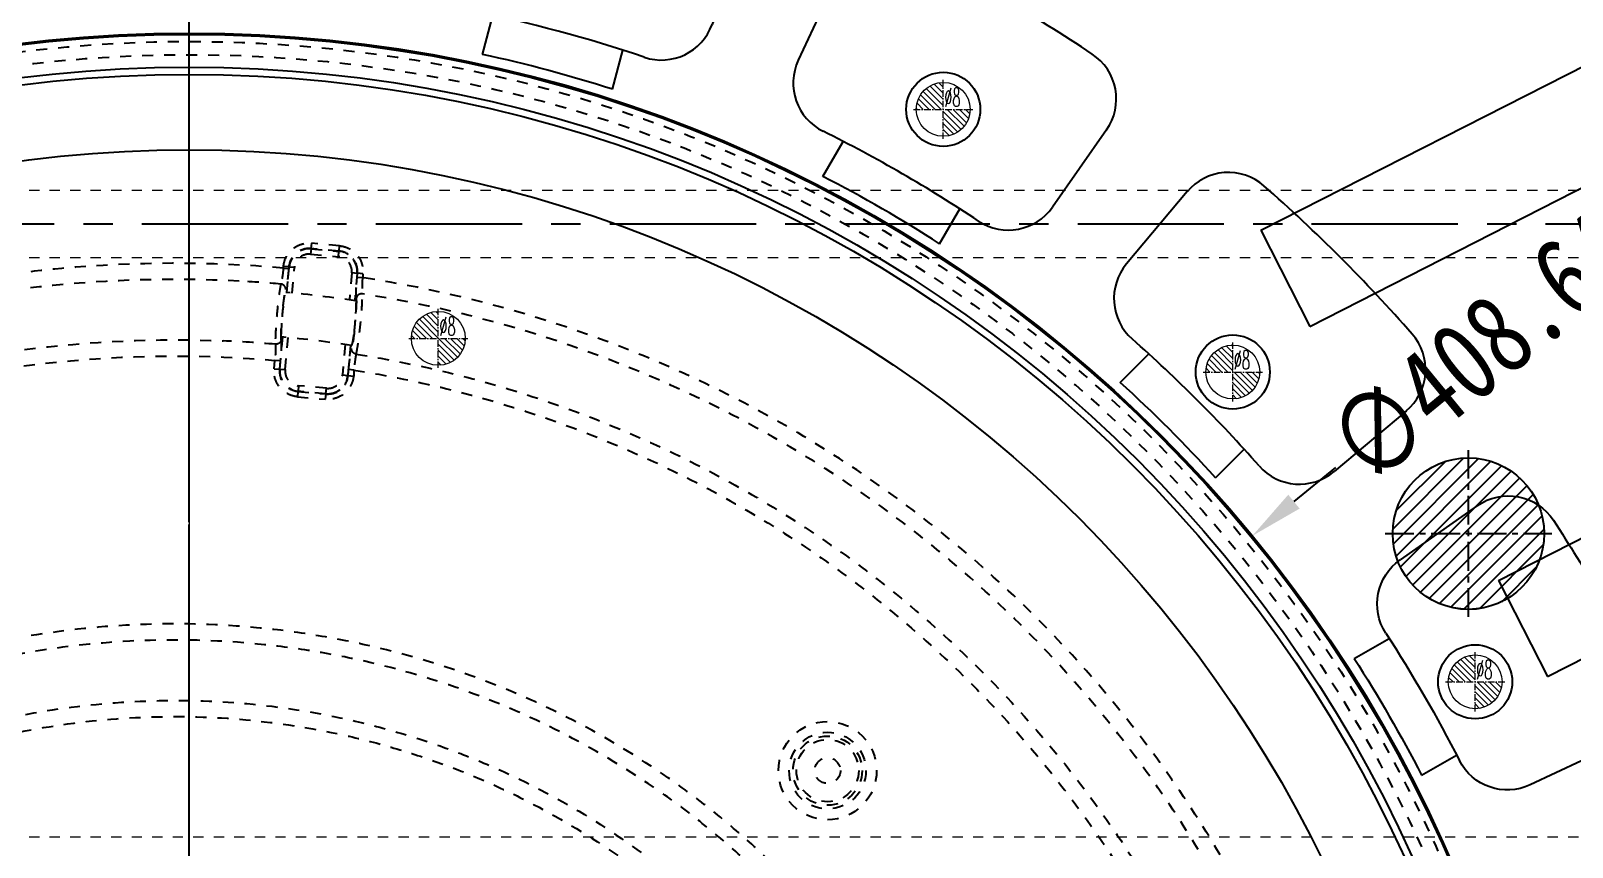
# Model space of a CAD drawing. Header units: millimetres. Extents: x 2673 to 5721, y -10743 to 3474.
# Drawn here: x 3782.6 to 4011.6, y 130.1 to 251.3 of the extents above; entities that cross this region are included whole.
import ezdxf

# ---------------------------------------------------------------- set-up
doc = ezdxf.new("R2010")
doc.units = ezdxf.units.MM
doc.header["$LTSCALE"] = 16.335
doc.header["$PDMODE"] = 3
doc.header["$PDSIZE"] = 0.3125
doc.linetypes.add('CENTER', pattern=[0.6, 0.375, -0.075, 0.075, -0.075])
doc.linetypes.add('HIDDEN', pattern=[0.2, 0.1, -0.1])
doc.layers.get('0').update_dxf_attribs({"linetype": 'CONTINUOUS'})
doc.layers.get('Defpoints').update_dxf_attribs({"linetype": 'CONTINUOUS'})
for name, color, linetype, lineweight in [('cool', 153, 'HIDDEN', 9), ('epin', 13, 'CONTINUOUS', 9), ('moldbase', 7, 'CONTINUOUS', 20)]:
    doc.layers.add(name, color=color, linetype=linetype, lineweight=lineweight)
doc.layers.add('DEFAULT_2', color=8, linetype='HIDDEN')
doc.styles.get("Standard").update_dxf_attribs({"font": 'txt', "width": 0.8})
doc.styles.add('TXT05', font='txt.shx', dxfattribs={"width": 0.5, "bigfont": 'gbcbig.shx'})
doc.dimstyles.get("Standard").update_dxf_attribs({"dimtxt": 0.15625, "dimasz": 0.1875, "dimexe": 0.125, "dimexo": 0.0625, "dimtad": 0, "dimtih": 1, "dimtoh": 1, "dimdsep": 46, "dimtxsty": 'Standard', "dimcen": 0.09, "dimadec": 0, "dimazin": 0, "dimtp": 0.01, "dimtm": 0.01, "dimtfac": 1, "dimtofl": 0, "dimtmove": 0, "dimatfit": 3, "dimfxl": 0, "dimtolj": 1, "dimarcsym": 0})

# ---------------------------------------------------------------- blocks, each defined once
blk = doc.blocks.new('*D84')
at = {"color": 4, "lineweight": -2}
blk.add_line((3976.43, 186.47), (3970.25, 181.4), dxfattribs=at)
at = {"color": 4}
blk.add_solid([(3969.41, 182.43), (3971.1, 180.37), (3964.07, 176.32)], dxfattribs=at)
at = {"layer": 'Defpoints', "color": 0}
for p in [(3964.07, 176.32), (3648.27, -83.02)]:
    blk.add_point(p, dxfattribs=at)
at = {"color": 6, "insert": (3998.07, 204.24), "char_height": 12, "attachment_point": 5, "rotation": 39.3934}
blk.add_mtext('\\A1;∅408.64', dxfattribs=at)
blk = doc.blocks.new('02')
for p, q in [((3783.15, 274.29), (3784.37, 260.34)), ((3829.19, 274.29), (3827.97, 260.34))]:
    blk.add_line(p, q)
at = {"color": 7, "linetype": 'Continuous'}
for p, q in [((3796.17, 247.22), (3796.17, 253.23)), ((3816.17, 247.22), (3816.17, 253.23))]:
    blk.add_line(p, q, dxfattribs=at)
for centre, start, end in [((3791.12, 274.98), 93.6902, 185), ((3821.22, 274.98), 355, 86.3098), ((3792.34, 261.03), 185, 273.6068), ((3820, 261.03), 266.3932, 355)]:
    blk.add_arc(centre, 8, start, end)
for radius, start, end in [(241.82, 86.3098, 93.6902), (211.82, 86.3932, 93.6068), (205.82, 87.2151, 92.7849)]:
    blk.add_arc((3806.17, 41.65), radius, start, end, dxfattribs=at)
blk = doc.blocks.new('03')
for p, q in [((3591.12, 133.1), (3604.02, 127.63)), ((3578.44, 94.07), (3592.09, 90.92))]:
    blk.add_line(p, q)
at = {"color": 7, "linetype": 'Continuous'}
for p, q in [((3613.75, 114.69), (3608.04, 116.54)), ((3607.57, 95.67), (3601.86, 97.52))]:
    blk.add_line(p, q, dxfattribs=at)
for centre, start, end in [((3588, 125.74), 67, 158.9226), ((3600.89, 120.26), 339.0451, 67), ((3580.24, 101.86), 165.0774, 257), ((3593.89, 98.71), 257, 344.9549)]:
    blk.add_arc(centre, 8, start, end)
for radius, start, end in [(241.82, 158.9226, 165.0774), (211.82, 159.0451, 164.9549), (205.82, 159.2151, 164.7849)]:
    blk.add_arc((3806.17, 41.65), radius, start, end, dxfattribs=at)
blk = doc.blocks.new('epin_ejp_8')
at = {"layer": 'epin', "ltscale": 0.5}
h = blk.add_hatch(dxfattribs=at)
h.set_pattern_fill('_ANSI31', color=123, scale=0.2, angle=90, style=0)
h.set_pattern_definition([(135, (-3069.6252, 813.4417), (-0.4490128, -0.4490128), [])])
h.paths.add_polyline_path([(0, 4, 0.414214), (-4, 0), (0, 0)])
h.paths.add_polyline_path([(4, 0), (0, 0), (0, -4, 0.414214)])
at = {"layer": 'epin', "color": 1, "linetype": 'CENTER', "ltscale": 0.16}
for p, q in [((0, -4.4), (0, 4.4)), ((-4.4, 0), (4.4, 0))]:
    blk.add_line(p, q, dxfattribs=at)
at = {"layer": 'epin', "ltscale": 0.5}
blk.add_circle((0, 0), 4, dxfattribs=at)
at = {"layer": 'epin', "color": 6, "ltscale": 0.5, "style": 'TXT05', "width": 0.5}
blk.add_text('%%c8', height=2.8, dxfattribs=at).set_placement((0.16, 0.4))
blk = doc.blocks.new('1')
at = {"color": 1, "linetype": 'CENTER', "ltscale": 3.545271}
blk.add_line((3521.17, -188.35), (4091.17, -188.35), dxfattribs=at)
at = {"layer": 'cool', "ltscale": 0.932966}
for p, q in [((3535.5, -183.35), (4076.84, -183.35)), ((3535.5, -193.35), (4076.84, -193.35))]:
    blk.add_line(p, q, dxfattribs=at)
blk = doc.blocks.new('05')
for p in [(0, 411), (0, 315)]:
    blk.add_blockref('1', p)
at = {"layer": 'epin'}
for p in [(3918.17, 239.65), (3961.17, 200.65), (3997.17, 154.65)]:
    blk.add_blockref('epin_ejp_8', p, dxfattribs=at)
blk = doc.blocks.new('7')
at = {"layer": 'epin'}
blk.add_blockref('epin_ejp_8', (37, 2251.41), dxfattribs=at)
blk = doc.blocks.new('8')
h = blk.add_hatch()
h.set_pattern_fill('ANSI31', color=256, scale=0.5, style=0)
h.paths.add_polyline_path([(-872.13, 8735.71, 1), (-849.63, 8735.71, 1)])
at = {"color": 1, "linetype": 'CENTER', "ltscale": 0.699725}
for p, q in [((-860.88, 8723.33), (-860.88, 8748.08)), ((-873.25, 8735.71), (-848.5, 8735.71))]:
    blk.add_line(p, q, dxfattribs=at)
blk.add_circle((-860.88, 8735.71), 11.25)

msp = doc.modelspace()

# ---------------------------------------------------------------- linework, layer by layer
at = {"color": 1, "linetype": 'CENTER', "ltscale": 3.545271}
msp.add_line((3806.172, -273.35), (3806.172, 326.65), dxfattribs=at)
at = {"color": 1, "linetype": 'CENTER', "ltscale": 12.63858}
msp.add_line((3806.172, -178.099), (3806.172, 271.4), dxfattribs=at)
for p, q in [((3965.36, 221.687), (4016.992, 247.981)), ((3972.621, 207.429), (4022.542, 232.852)), ((3965.36, 221.687), (3972.621, 207.429)), ((4000.635, 169.685), (4052.267, 195.979)), ((4007.896, 155.428), (4057.817, 180.85)), ((4000.635, 169.685), (4007.896, 155.428))]:
    msp.add_line(p, q)
at = {"color": 7, "linetype": 'Continuous'}
for radius in [204.318, 204.112, 199.261, 198.191, 186.993]:
    msp.add_circle((3806.172, 46.65), radius, dxfattribs=at)
for centre, radius in [((3918.172, 239.65), 5.5), ((3961.172, 200.65), 5.5), ((3996.172, 176.65), 11.25), ((3997.172, 154.65), 5.5)]:
    msp.add_circle(centre, radius)
at = {"layer": 'DEFAULT_2', "color": 8, "linetype": 'HIDDEN'}
for p, q in [((3824.319, 219.779), (3824.246, 218.98)), ((3828.515, 219.395), (3824.319, 219.779)), ((3824.279, 218.94), (3824.205, 218.141)), ((3824.205, 218.141), (3828.33, 217.764)), ((3824.246, 218.98), (3824.279, 218.94)), ((3828.442, 218.596), (3824.246, 218.98)), ((3824.279, 218.94), (3828.403, 218.563)), ((3828.33, 217.764), (3828.403, 218.563)), ((3828.403, 218.563), (3828.442, 218.596)), ((3828.442, 218.596), (3828.515, 219.395)), ((3820.154, 216.086), (3820.953, 216.013)), ((3820.165, 216.085), (3820.165, 216.286)), ((3820.975, 216.257), (3820.176, 216.33)), ((3820.664, 212.455), (3821.008, 216.218)), ((3820.975, 216.257), (3820.953, 216.012)), ((3821.008, 216.218), (3820.975, 216.257)), ((3821.807, 216.145), (3821.008, 216.218)), ((3821.463, 212.379), (3821.807, 216.145)), ((3830.326, 215.366), (3829.959, 211.35)), ((3831.125, 215.293), (3830.326, 215.366)), ((3831.125, 215.293), (3830.754, 211.232)), ((3831.111, 214.74), (3831.164, 215.325)), ((3831.164, 215.325), (3831.125, 215.293)), ((3831.963, 215.252), (3831.164, 215.325)), ((3831.95, 215.252), (3831.937, 214.661)), ((3831.111, 214.74), (3831.91, 214.667)), ((3820.664, 212.455), (3820.522, 212.468)), ((3830.894, 211.211), (3830.754, 211.232)), ((3819.623, 201.079), (3820.059, 205.842)), ((3819.918, 205.855), (3820.059, 205.842)), ((3820.422, 201.006), (3820.858, 205.767)), ((3829.353, 204.727), (3828.942, 200.227)), ((3830.148, 204.608), (3829.741, 200.154)), ((3830.148, 204.608), (3830.289, 204.587)), ((3818.785, 201.12), (3818.9, 202.375)), ((3819.699, 202.301), (3818.9, 202.375)), ((3819.699, 202.302), (3819.584, 201.047)), ((3818.785, 201.12), (3819.584, 201.047)), ((3819.584, 201.047), (3819.623, 201.079)), ((3819.623, 201.079), (3820.422, 201.006)), ((3828.942, 200.227), (3829.741, 200.154)), ((3829.741, 200.154), (3829.773, 200.115)), ((3829.773, 200.115), (3829.854, 201.001)), ((3829.773, 200.115), (3830.572, 200.042)), ((3830.654, 200.928), (3829.854, 201.001)), ((3830.613, 200.938), (3830.613, 200.04)), ((3822.307, 197.776), (3822.234, 196.977)), ((3822.234, 196.977), (3826.43, 196.593)), ((3822.346, 197.809), (3822.307, 197.776)), ((3822.307, 197.776), (3826.503, 197.392)), ((3822.419, 198.608), (3822.346, 197.809)), ((3826.47, 197.431), (3822.346, 197.809)), ((3826.543, 198.23), (3822.419, 198.608)), ((3826.43, 196.593), (3826.503, 197.392)), ((3826.47, 197.431), (3826.543, 198.23)), ((3826.503, 197.392), (3826.47, 197.431))]:
    msp.add_line(p, q, dxfattribs=at)
for centre, radius in [((3806.172, 46.65), 203.079), ((3806.172, 46.65), 201.12), ((3900.983, 141.462), 7.292), ((3900.983, 141.462), 5.698), ((3900.983, 141.462), 5.133), ((3900.983, 141.462), 4.623), ((3900.983, 141.462), 1.909)]:
    msp.add_circle(centre, radius, dxfattribs=at)
for centre, radius, start, end in [((3823.968, 215.988), 3.004, 84.68881, 174.86037), ((3824.007, 215.94), 3.012, 84.86397, 174.71335), ((3824.003, 215.946), 2.205, 84.71903, 174.83027), ((3828.131, 215.569), 2.205, 354.71903, 84.83027), ((3828.125, 215.564), 3.012, 6.84521, 84.71972), ((3828.173, 215.603), 3.004, 354.68881, 84.86037), ((3828.158, 215.557), 2.979, 354.91426, 7.06011), ((3804.151, 33.79), 180.602, 85.03568, 87.00884), ((3804.102, 33.534), 179.685, 81.42488, 84.75684), ((3862.551, 205.29), 42.741, 173.06987, 176.5183), ((3804.042, 33.054), 172.366, 85.03197, 87.60924), ((3804.105, 33.559), 173.02, 81.29572, 84.7562), ((3822.576, 200.769), 3.004, 174.68881, 264.86037), ((3822.623, 200.808), 3.012, 174.86397, 264.71335), ((3822.618, 200.803), 2.205, 174.71903, 264.83027), ((3826.781, 200.384), 3.004, 264.68881, 354.86037), ((3826.746, 200.426), 2.205, 264.71903, 354.83027), ((3826.742, 200.431), 3.012, 276.84521, 354.71972), ((3826.734, 200.399), 2.979, 264.91426, 277.06011)]:
    msp.add_arc(centre, radius, start, end, dxfattribs=at)
for points, knots in [([(3820.165, 216.286), (3820.216, 216.783), (3820.489, 217.773), (3821.451, 218.975), (3822.797, 219.717), (3823.821, 219.823), (3824.319, 219.779)], [0, 0, 0, 0, 0.2500729, 0.5000634, 0.7500164, 1, 1, 1, 1]), ([(3828.515, 219.395), (3829.009, 219.349), (3829.99, 219.063), (3831.172, 218.101), (3831.908, 216.765), (3832.002, 215.745), (3831.95, 215.252)], [0, 0, 0, 0, 0.2500289, 0.5000003, 0.7500577, 1, 1, 1, 1]), ([(3820.165, 216.081), (3809.232, 217.042), (3792.687, 217.01), (3770.996, 214.055), (3755.021, 210.42), (3739.385, 205.401), (3719.157, 196.867), (3695.357, 182.905), (3670.148, 161.487), (3652.518, 140.265), (3640.738, 121.706), (3630.617, 102.256), (3624.911, 86.761), (3622.012, 76.232)], [0, 0, 0, 0, 0.1252061, 0.1874252, 0.2495281, 0.3118469, 0.3745329, 0.4997142, 0.6248995, 0.7500892, 0.8127949, 0.875405, 1, 1, 1, 1]), ([(3820.153, 216.082), (3820.129, 215.829), (3820.078, 215.346), (3819.988, 214.678), (3819.892, 214.142), (3819.824, 213.834), (3819.78, 213.715)], [0, 0, 0, 0, 0.3180248, 0.607215, 0.8413201, 1, 1, 1, 1]), ([(3820.953, 216.012), (3820.894, 215.375), (3820.799, 214.493), (3820.639, 213.455), (3820.559, 213.05), (3820.514, 212.891)], [0, 0, 0, 0, 0.6083897, 0.8424752, 1, 1, 1, 1]), ([(3813.575, 214.146), (3803.048, 214.697), (3787.173, 214.153), (3766.424, 210.705), (3751.154, 206.808), (3736.227, 201.609), (3716.95, 192.973), (3698.828, 181.888), (3682.339, 168.661), (3667.015, 154.094), (3653.592, 137.627), (3642.366, 119.708), (3632.698, 100.959), (3627.215, 86.053), (3624.408, 75.926)], [0, 0, 0, 0, 0.1250157, 0.1871392, 0.249255, 0.3116691, 0.3743672, 0.4995285, 0.5621746, 0.6248222, 0.7500374, 0.8127479, 0.8753649, 1, 1, 1, 1]), ([(3819.78, 213.715), (3819.722, 213.486), (3819.62, 212.909), (3819.474, 211.899), (3819.327, 210.646), (3819.147, 208.83), (3819.014, 207.095), (3818.957, 205.597), (3818.954, 205.009), (3818.969, 204.773)], [0, 0, 0, 0, 0.0787436, 0.195438, 0.3404656, 0.499687, 0.8041535, 0.9208896, 1, 1, 1, 1]), ([(3820.514, 212.891), (3820.526, 213.084), (3820.374, 213.502), (3819.981, 213.693), (3819.78, 213.715)], [0, 0, 0, 0, 0.4893514, 1, 1, 1, 1]), ([(3830.975, 211.575), (3830.96, 211.742), (3830.955, 212.157), (3830.986, 213.213), (3831.053, 214.101), (3831.111, 214.74)], [0, 0, 0, 0, 0.1583263, 0.39256, 1, 1, 1, 1]), ([(3831.91, 214.667), (3831.888, 214.412), (3831.863, 213.923), (3831.838, 213.116), (3831.855, 212.563), (3831.89, 212.247)], [0, 0, 0, 0, 0.3171685, 0.6062526, 1, 1, 1, 1]), ([(3982.904, 28.749), (3983.3, 34.177), (3983.577, 45.089), (3982.403, 61.454), (3979.686, 77.648), (3974.035, 98.759), (3965.412, 118.988), (3954.07, 137.731), (3944.25, 151.005), (3933.224, 163.301), (3921.112, 174.517), (3908.011, 184.569), (3889.402, 196.296), (3864.241, 207.68), (3842.79, 212.991), (3831.937, 214.661)], [0, 0, 0, 0, 0.0620818, 0.1242949, 0.1868949, 0.2490922, 0.3733211, 0.4359918, 0.4987321, 0.5613895, 0.6241212, 0.6867698, 0.7494922, 0.8747321, 1, 1, 1, 1]), ([(3820.122, 210.447), (3820.18, 210.946), (3820.267, 211.632), (3820.408, 212.446), (3820.477, 212.761), (3820.514, 212.891)], [0, 0, 0, 0, 0.6089933, 0.8373367, 1, 1, 1, 1]), ([(3820.122, 210.447), (3820.156, 210.723), (3820.207, 211.117), (3820.285, 211.608), (3820.338, 211.904), (3820.387, 212.137), (3820.435, 212.314), (3820.469, 212.411), (3820.506, 212.47), (3820.522, 212.468)], [0, 0, 0, 0, 0.4030003, 0.5740697, 0.7191167, 0.8357148, 0.9217285, 0.975985, 1, 1, 1, 1]), ([(3830.933, 209.356), (3830.947, 209.608), (3830.964, 209.966), (3830.973, 210.414), (3830.972, 210.683), (3830.965, 210.896), (3830.949, 211.059), (3830.933, 211.152), (3830.91, 211.209), (3830.894, 211.211)], [0, 0, 0, 0, 0.4045162, 0.5750136, 0.7192009, 0.8350009, 0.9206131, 0.9750439, 1, 1, 1, 1]), ([(3830.975, 211.575), (3831.002, 211.285), (3830.994, 210.543), (3830.961, 209.804), (3830.933, 209.356)], [0, 0, 0, 0, 0.3937511, 1, 1, 1, 1]), ([(3830.974, 203.302), (3831.035, 203.53), (3831.144, 204.107), (3831.302, 205.117), (3831.464, 206.37), (3831.666, 208.185), (3831.819, 209.92), (3831.893, 211.42), (3831.903, 212.009), (3831.89, 212.247)], [0, 0, 0, 0, 0.0786068, 0.1953645, 0.3405015, 0.499726, 0.8037992, 0.9205634, 1, 1, 1, 1]), ([(3831.89, 212.247), (3831.683, 212.273), (3831.24, 212.17), (3830.999, 211.774), (3830.975, 211.575)], [0, 0, 0, 0, 0.5109491, 1, 1, 1, 1]), ([(3980.768, 33.05), (3981.023, 38.313), (3981.037, 48.898), (3979.55, 64.73), (3976.602, 80.367), (3970.746, 100.721), (3962.075, 120.191), (3950.832, 138.218), (3941.16, 150.973), (3930.349, 162.782), (3918.516, 173.555), (3905.746, 183.213), (3887.642, 194.487), (3863.212, 205.454), (3842.414, 210.609), (3831.89, 212.247)], [0, 0, 0, 0, 0.0620079, 0.1243126, 0.1868475, 0.2489387, 0.3732393, 0.4359254, 0.4986477, 0.5613029, 0.6240344, 0.6866845, 0.7494177, 0.874684, 1, 1, 1, 1]), ([(3830.707, 206.762), (3830.784, 207.418), (3830.867, 208.284), (3830.922, 209.151), (3830.933, 209.359)], [0, 0, 0, 0, 0.760036, 1, 1, 1, 1]), ([(3819.833, 205.45), (3819.821, 205.582), (3819.81, 205.9), (3819.818, 206.712), (3819.856, 207.391), (3819.889, 207.885)], [0, 0, 0, 0, 0.1628029, 0.3910672, 1, 1, 1, 1]), ([(3819.889, 207.885), (3819.872, 207.61), (3819.852, 207.219), (3819.84, 206.729), (3819.839, 206.434), (3819.845, 206.199), (3819.86, 206.019), (3819.876, 205.919), (3819.901, 205.857), (3819.918, 205.855)], [0, 0, 0, 0, 0.4036959, 0.5744715, 0.7195977, 0.8362544, 0.9222456, 0.9761256, 1, 1, 1, 1]), ([(3830.289, 204.587), (3830.306, 204.584), (3830.345, 204.647), (3830.379, 204.75), (3830.431, 204.942), (3830.482, 205.194), (3830.538, 205.513), (3830.619, 206.042), (3830.673, 206.465), (3830.707, 206.762)], [0, 0, 0, 0, 0.0230487, 0.0767838, 0.1631258, 0.2805107, 0.4265728, 0.598026, 1, 1, 1, 1]), ([(3830.707, 206.762), (3830.647, 206.221), (3830.555, 205.477), (3830.406, 204.598), (3830.333, 204.258), (3830.293, 204.12)], [0, 0, 0, 0, 0.6106258, 0.8393073, 1, 1, 1, 1]), ([(3633.183, 73.965), (3635.861, 83.535), (3642.784, 102.259), (3657.596, 128.265), (3673.321, 147.62), (3687.678, 161.388), (3703.142, 173.905), (3720.129, 184.443), (3738.225, 192.718), (3752.293, 197.755), (3766.757, 201.579), (3786.355, 205.014), (3801.323, 205.683), (3811.232, 205.27)], [0, 0, 0, 0, 0.1250221, 0.24982, 0.3749363, 0.437177, 0.4998139, 0.6249855, 0.6872649, 0.7499012, 0.8127356, 0.8752351, 1, 1, 1, 1]), ([(3818.969, 204.772), (3818.99, 204.647), (3819, 204.332), (3818.995, 203.787), (3818.962, 203.114), (3818.923, 202.63), (3818.9, 202.376)], [0, 0, 0, 0, 0.1584886, 0.3925915, 0.6818814, 1, 1, 1, 1]), ([(3819.833, 205.45), (3819.811, 205.259), (3819.588, 204.878), (3819.17, 204.759), (3818.969, 204.772)], [0, 0, 0, 0, 0.4893798, 1, 1, 1, 1]), ([(3819.833, 205.45), (3819.848, 205.286), (3819.854, 204.873), (3819.823, 203.823), (3819.757, 202.939), (3819.699, 202.302)], [0, 0, 0, 0, 0.1574642, 0.3915484, 1, 1, 1, 1]), ([(3829.854, 201.001), (3829.913, 201.638), (3830.008, 202.519), (3830.168, 203.557), (3830.248, 203.961), (3830.293, 204.12)], [0, 0, 0, 0, 0.6089147, 0.8429725, 1, 1, 1, 1]), ([(3830.974, 203.302), (3830.784, 203.335), (3830.418, 203.535), (3830.281, 203.934), (3830.293, 204.12)], [0, 0, 0, 0, 0.5103419, 1, 1, 1, 1]), ([(3635.499, 73.365), (3638.231, 83.116), (3643.571, 97.422), (3652.993, 115.364), (3663.906, 132.441), (3676.953, 148.068), (3691.834, 161.832), (3707.849, 174.253), (3725.419, 184.559), (3744.095, 192.447), (3763.391, 198.66), (3788.442, 203.222), (3808.811, 203.262), (3818.9, 202.376)], [0, 0, 0, 0, 0.1250227, 0.1873756, 0.2499885, 0.3749959, 0.4372835, 0.5000035, 0.6249664, 0.6873014, 0.7500555, 0.8749575, 1, 1, 1, 1]), ([(3830.975, 203.302), (3830.935, 203.182), (3830.871, 202.874), (3830.749, 202.085), (3830.688, 201.413), (3830.654, 200.928)], [0, 0, 0, 0, 0.1578309, 0.3921617, 1, 1, 1, 1]), ([(3830.974, 203.302), (3835.881, 202.526), (3845.637, 200.55), (3859.984, 196.289), (3873.932, 190.762), (3887.349, 184.054), (3900.091, 176.196), (3912.074, 167.203), (3923.236, 157.166), (3933.444, 146.163), (3942.598, 134.316), (3950.647, 121.665), (3957.51, 108.307), (3964.995, 89.76), (3971.069, 65.413), (3972.24, 45.363), (3971.878, 35.381)], [0, 0, 0, 0, 0.0622256, 0.1245106, 0.1872328, 0.2499287, 0.3121803, 0.3744974, 0.4373619, 0.4999634, 0.5622464, 0.6246531, 0.6875294, 0.7501047, 0.8748861, 1, 1, 1, 1]), ([(3822.234, 196.977), (3821.74, 197.023), (3820.759, 197.309), (3819.575, 198.27), (3818.845, 199.609), (3818.741, 200.626), (3818.785, 201.12)], [0, 0, 0, 0, 0.2500115, 0.5000013, 0.7499896, 1, 1, 1, 1]), ([(3830.573, 200.044), (3830.526, 199.55), (3830.241, 198.568), (3829.28, 197.383), (3827.94, 196.653), (3826.924, 196.549), (3826.43, 196.593)], [0, 0, 0, 0, 0.2500126, 0.500004, 0.7499904, 1, 1, 1, 1]), ([(3830.613, 200.936), (3835.565, 200.152), (3845.412, 198.146), (3859.88, 193.797), (3873.929, 188.146), (3887.417, 181.279), (3900.197, 173.224), (3912.185, 164.003), (3923.308, 153.723), (3933.42, 142.46), (3942.437, 130.341), (3952.897, 113.119), (3960.897, 94.493), (3966.15, 75.013), (3968.685, 60.084), (3969.785, 44.979), (3969.545, 34.897), (3969.184, 29.889)], [0, 0, 0, 0, 0.0622507, 0.1245777, 0.1873347, 0.2500123, 0.3122468, 0.3746376, 0.4375296, 0.5000422, 0.5623076, 0.6247986, 0.7499483, 0.8122214, 0.8750211, 0.9376537, 1, 1, 1, 1]), ([(3911.177, 105.046), (3908.259, 109.661), (3903.395, 116.321), (3896.067, 124.478), (3890.178, 130.233), (3883.938, 135.569), (3875.158, 142.116), (3863.402, 149.212), (3848.329, 155.83), (3835.156, 159.681), (3824.384, 161.731), (3813.51, 163.109), (3799.796, 163.521), (3783.414, 161.964), (3767.356, 158.378), (3751.845, 152.838), (3737.103, 145.432), (3723.323, 136.253), (3706.633, 121.935), (3696.141, 109.007), (3690.302, 99.76)], [0, 0, 0, 0, 0.0622998, 0.0937084, 0.1250404, 0.1561692, 0.1873077, 0.2499149, 0.3123466, 0.3746285, 0.406017, 0.4373779, 0.4995974, 0.5621033, 0.624637, 0.6868336, 0.7495432, 0.8123931, 0.8752233, 1, 1, 1, 1]), ([(3909.037, 103.95), (3906.183, 108.447), (3901.429, 114.935), (3894.274, 122.886), (3888.525, 128.496), (3882.436, 133.701), (3873.87, 140.09), (3862.402, 147.022), (3847.699, 153.5), (3834.849, 157.284), (3824.339, 159.312), (3813.725, 160.686), (3800.335, 161.133), (3784.33, 159.675), (3768.63, 156.242), (3753.451, 150.91), (3739.009, 143.757), (3725.489, 134.875), (3709.077, 120.992), (3698.722, 108.435), (3692.937, 99.44)], [0, 0, 0, 0, 0.062228, 0.0936021, 0.1249001, 0.1559997, 0.1871115, 0.2496732, 0.3120768, 0.3743284, 0.4057027, 0.4370645, 0.4992883, 0.5617858, 0.6243469, 0.6865641, 0.7492808, 0.8121739, 0.8750538, 1, 1, 1, 1]), ([(3700.404, 94.448), (3703.075, 98.613), (3708.924, 106.666), (3719.07, 117.63), (3730.438, 127.325), (3742.891, 135.597), (3756.242, 142.313), (3770.316, 147.359), (3784.912, 150.652), (3799.797, 152.105), (3814.759, 151.723), (3827.081, 149.808), (3836.749, 147.347), (3843.883, 145.047), (3850.832, 142.3), (3859.83, 138.042), (3870.561, 131.642), (3882.305, 122.334), (3892.746, 111.558), (3898.676, 103.496), (3901.367, 99.274)], [0, 0, 0, 0, 0.0621562, 0.124671, 0.1872211, 0.2493693, 0.3120107, 0.3744794, 0.4366959, 0.4994819, 0.5618472, 0.6242068, 0.6556466, 0.68708, 0.7182947, 0.7494271, 0.8120532, 0.8747565, 0.937103, 1, 1, 1, 1]), ([(3702.469, 93.232), (3705.093, 97.318), (3710.838, 105.213), (3720.798, 115.962), (3731.955, 125.462), (3744.173, 133.566), (3757.269, 140.141), (3771.07, 145.078), (3785.379, 148.295), (3799.967, 149.709), (3814.626, 149.323), (3826.697, 147.438), (3836.165, 145.021), (3843.151, 142.763), (3849.953, 140.068), (3858.762, 135.893), (3869.263, 129.62), (3880.752, 120.5), (3890.962, 109.947), (3896.759, 102.054), (3899.39, 97.921)], [0, 0, 0, 0, 0.0622361, 0.1248257, 0.1874323, 0.2496351, 0.3123185, 0.3748135, 0.4370538, 0.4998468, 0.562207, 0.6245564, 0.6559857, 0.6874025, 0.7185979, 0.7497112, 0.8122881, 0.8749251, 0.9371933, 1, 1, 1, 1])]:
    msp.add_open_spline(points, degree=3, knots=knots, dxfattribs=at)
at = {"layer": 'moldbase', "color": 1, "linetype": 'CENTER', "ltscale": 5.597796}
msp.add_line((3806.172, 456.65), (3806.172, -473.35), dxfattribs=at)

# ---------------------------------------------------------------- block references
for name, p in [('7', (3806.172, -2045.761)), ('05', (0, 0)), ('8', (4857.051, -8559.058))]:
    msp.add_blockref(name, p)
for p, rotation in [((118.912, 991.529), 344.9999999999954), ((489.105, 1913.666), 329.9999999999924), ((1085.351, 2708.569), 315.0000000000016)]:
    msp.add_blockref('02', p, dxfattribs=dict(rotation=rotation))
at = {"xscale": -1, "rotation": 11.99999999999796}
msp.add_blockref('03', (7537.829, 797.258), dxfattribs=at)

# ---------------------------------------------------------------- dimensions: what is measured, and where the dimension line sits
dim = msp.add_diameter_dim_2p(p1=(3648.274, -83.018), p2=(3964.07, 176.319), dimstyle='Standard', override={"dimtxt": 12, "dimasz": 8, "dimexe": 0, "dimexo": 0, "dimgap": 0, "dimtih": 0, "dimtoh": 0, "dimzin": 0, "dimcen": 0, "dimclrd": 4, "dimclre": 4, "dimclrt": 6, "dimadec": 2, "dimtp": 0, "dimtm": 0, "dimtzin": 0})
dim.commit()
dim.dimension.update_dxf_attribs({"geometry": '*D84', "text_midpoint": (3998.073, 204.243)})

doc.saveas('drawing.dxf')
